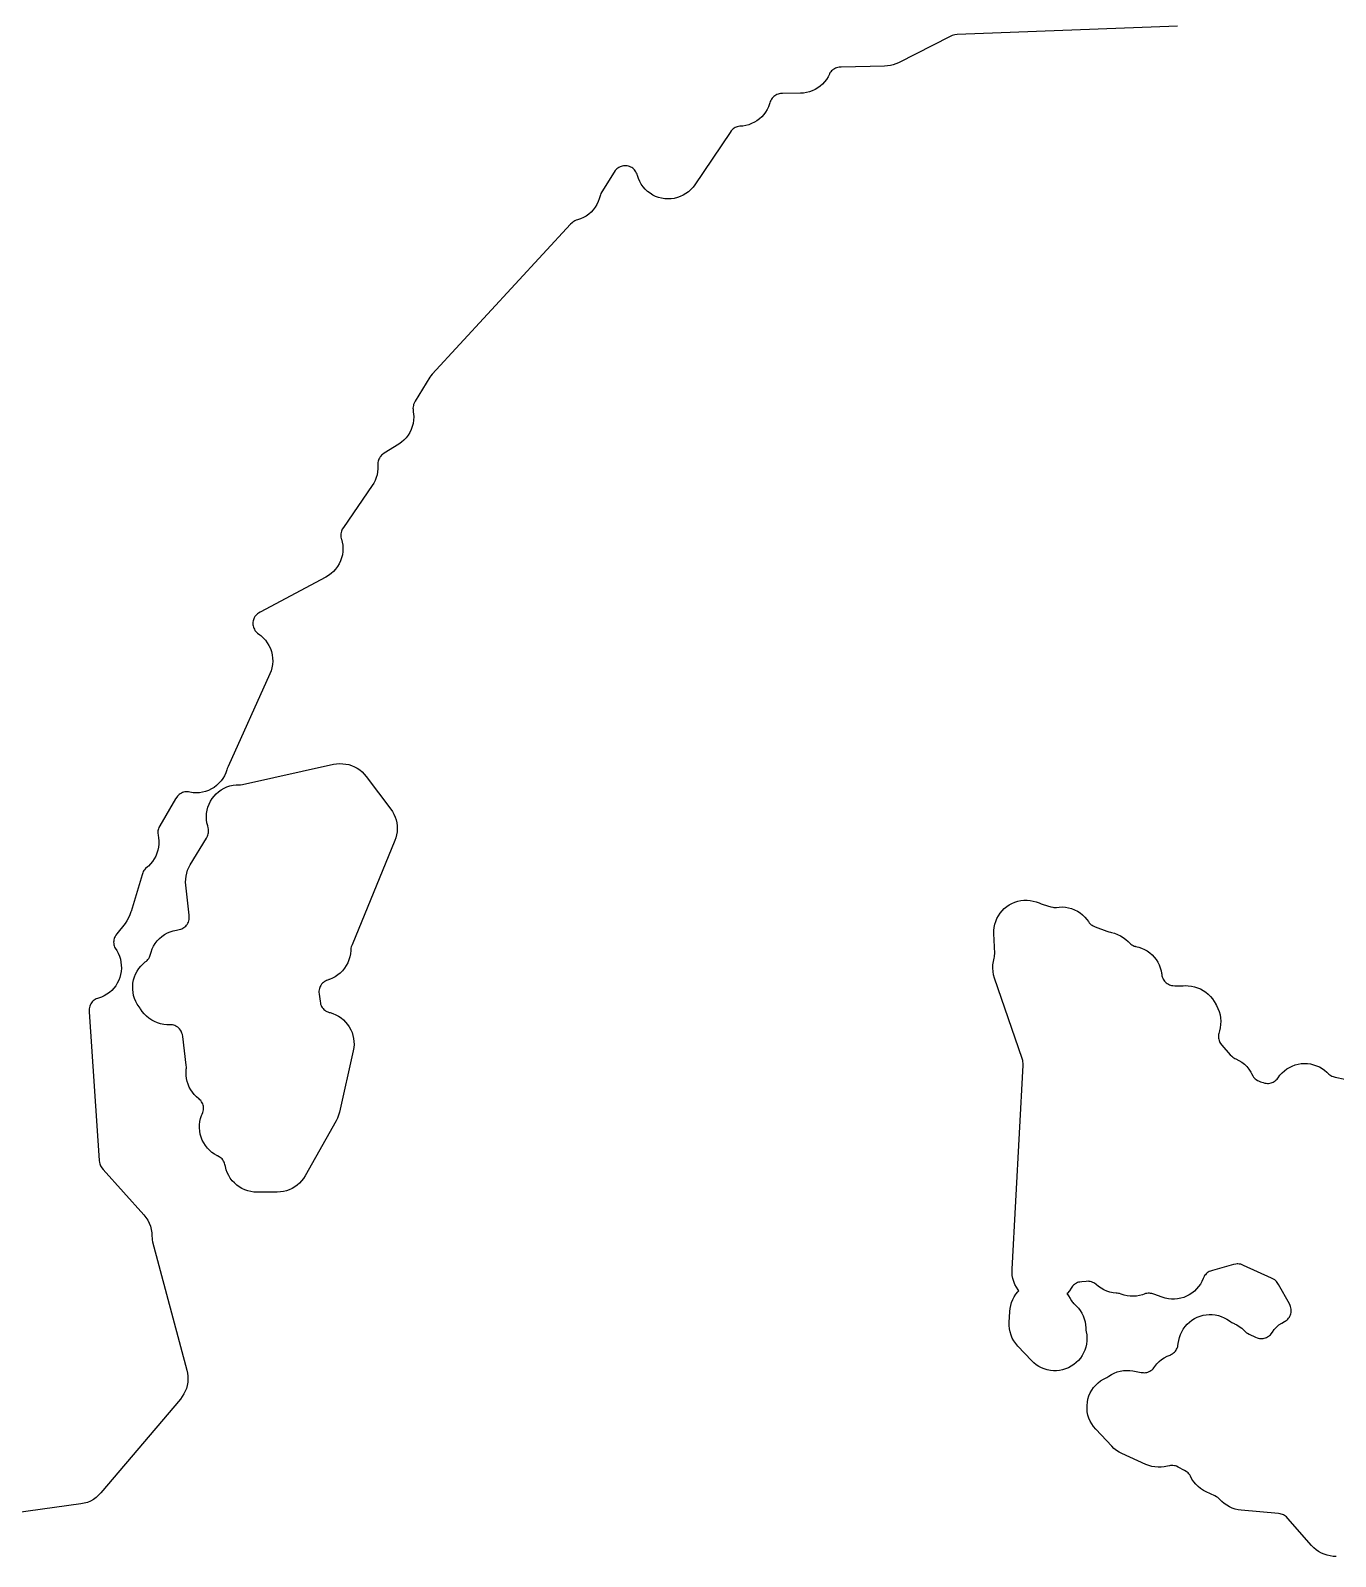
# Model space of a CAD drawing. Header units: metres. Extents: x 0 to 400, y 0 to 202.
# Drawn here: x 294.85 to 321.2, y 99.74 to 130.55 of the extents above; entities that cross this region are included whole.
import ezdxf

# ---------------------------------------------------------------- set-up
doc = ezdxf.new("R2010")
doc.units = ezdxf.units.M

msp = doc.modelspace()

# ---------------------------------------------------------------- linework, layer by layer
for points in [[(318.006, 130.6356), (313.555, 130.4646), (313.51, 130.4606), (313.485, 130.4556), (313.458, 130.4466), (313.416, 130.4286), (312.374, 129.8976), (312.321, 129.8726), (312.266, 129.8536), (312.209, 129.8396), (312.151, 129.8306), (312.092, 129.8266), (311.213, 129.8096), (311.174, 129.8076), (311.149, 129.8026), (311.123, 129.7956), (311.104, 129.7886), (311.079, 129.7766), (311.056, 129.7626), (311.039, 129.7486), (311.021, 129.7316), (311.006, 129.7146), (310.99, 129.6926), (310.979, 129.6736), (310.977, 129.6686), (310.95, 129.6136), (310.917, 129.5606), (310.88, 129.5116), (310.838, 129.4656), (310.791, 129.4246), (310.742, 129.3876), (310.689, 129.3566), (310.633, 129.3296), (310.574, 129.3086), (310.514, 129.2926), (310.453, 129.2836), (310.392, 129.2796), (310.032, 129.2746), (309.992, 129.2726), (309.964, 129.2676), (309.941, 129.2616), (309.917, 129.2526), (309.897, 129.2436), (309.877, 129.2306), (309.857, 129.2156), (309.837, 129.1966), (309.822, 129.1796), (309.809, 129.1616), (309.794, 129.1356), (309.784, 129.1156), (309.775, 129.0876), (309.769, 129.0666), (309.747, 129.0086), (309.721, 128.9526), (309.689, 128.8996), (309.652, 128.8506), (309.611, 128.8046), (309.565, 128.7636), (309.516, 128.7266), (309.463, 128.6936), (309.408, 128.6666), (309.35, 128.6446), (309.291, 128.6286), (309.23, 128.6186), (309.169, 128.6136), (309.167, 128.6136), (309.145, 128.6106), (309.119, 128.6046), (309.097, 128.5966), (309.072, 128.5856), (309.052, 128.5736), (309.032, 128.5596), (309.013, 128.5416), (308.996, 128.5236), (308.971, 128.4896), (308.262, 127.4326), (308.224, 127.3816), (308.181, 127.3336), (308.133, 127.2916), (308.082, 127.2536), (308.026, 127.2206), (307.968, 127.1936), (307.908, 127.1726), (307.846, 127.1576), (307.782, 127.1486), (307.718, 127.1456), (307.654, 127.1496), (307.591, 127.1596), (307.529, 127.1756), (307.469, 127.1976), (307.411, 127.2256), (307.357, 127.2596), (307.306, 127.2986), (307.259, 127.3426), (307.217, 127.3906), (307.179, 127.4426), (307.147, 127.4976), (307.121, 127.5566), (307.101, 127.6166), (307.093, 127.6436), (307.083, 127.6676), (307.072, 127.6906), (307.058, 127.7116), (307.043, 127.7316), (307.026, 127.7486), (307.007, 127.7646), (306.986, 127.7796), (306.966, 127.7906), (306.944, 127.8006), (306.919, 127.8086), (306.895, 127.8136), (306.87, 127.8166), (306.848, 127.8166), (306.821, 127.8146), (306.793, 127.8096), (306.775, 127.8046), (306.752, 127.7956), (306.728, 127.7836), (306.708, 127.7696), (306.689, 127.7556), (306.671, 127.7376), (306.654, 127.7176), (306.632, 127.6856), (306.384, 127.2886), (306.365, 127.2546), (306.355, 127.2286), (306.341, 127.1866), (306.332, 127.1516), (306.31, 127.0916), (306.282, 127.0336), (306.248, 126.9786), (306.209, 126.9276), (306.166, 126.8806), (306.118, 126.8386), (306.065, 126.8016), (306.01, 126.7686), (305.951, 126.7426), (305.891, 126.7226), (305.864, 126.7146), (305.841, 126.7056), (305.817, 126.6926), (305.798, 126.6806), (305.781, 126.6666), (305.752, 126.6386), (302.955, 123.6066), (302.929, 123.5756), (302.908, 123.5446), (302.614, 123.0626), (302.594, 123.0236), (302.583, 122.9976), (302.577, 122.9776), (302.572, 122.9516), (302.569, 122.9236), (302.57, 122.8996), (302.575, 122.8546), (302.576, 122.8436), (302.582, 122.8086), (302.585, 122.7436), (302.582, 122.6786), (302.572, 122.6146), (302.555, 122.5516), (302.533, 122.4906), (302.504, 122.4316), (302.47, 122.3766), (302.43, 122.3256), (302.386, 122.2776), (302.336, 122.2356), (302.283, 122.1976), (301.987, 122.0106), (301.955, 121.9876), (301.936, 121.9716), (301.92, 121.9546), (301.906, 121.9376), (301.891, 121.9146), (301.88, 121.8936), (301.872, 121.8716), (301.865, 121.8486), (301.86, 121.8236), (301.858, 121.7966), (301.858, 121.7676), (301.859, 121.7576), (301.859, 121.6966), (301.854, 121.6366), (301.843, 121.5776), (301.826, 121.5196), (301.804, 121.4626), (301.777, 121.4086), (301.745, 121.3576), (301.164, 120.5146), (301.142, 120.4786), (301.132, 120.4586), (301.124, 120.4386), (301.117, 120.4106), (301.112, 120.3876), (301.111, 120.3656), (301.111, 120.3436), (301.114, 120.3156), (301.119, 120.2926), (301.123, 120.2796), (301.14, 120.2176), (301.15, 120.1536), (301.154, 120.0896), (301.151, 120.0256), (301.143, 119.9616), (301.128, 119.8996), (301.106, 119.8386), (301.079, 119.7806), (301.046, 119.7256), (301.008, 119.6736), (300.965, 119.6256), (300.918, 119.5826), (300.866, 119.5436), (300.811, 119.5106), (299.483, 118.8026), (299.45, 118.7826), (299.429, 118.7666), (299.409, 118.7486), (299.396, 118.7346), (299.379, 118.7126), (299.365, 118.6896), (299.356, 118.6686), (299.348, 118.6476), (299.342, 118.6246), (299.338, 118.5976), (299.337, 118.5716), (299.338, 118.5496), (299.342, 118.5246), (299.348, 118.4996), (299.355, 118.4786), (299.366, 118.4566), (299.379, 118.4326), (299.394, 118.4126), (299.41, 118.3956), (299.428, 118.3786), (299.475, 118.3436), (299.489, 118.3326), (299.494, 118.3286), (299.543, 118.2846), (299.588, 118.2366), (299.627, 118.1836), (299.661, 118.1276), (299.689, 118.0676), (299.711, 118.0056), (299.726, 117.9416), (299.735, 117.8766), (299.737, 117.8116), (299.732, 117.7456), (299.721, 117.6806), (299.704, 117.6176), (299.68, 117.5566), (298.836, 115.6856), (298.82, 115.6446), (298.812, 115.6186), (298.791, 115.5586), (298.764, 115.5006), (298.732, 115.4456), (298.694, 115.3946), (298.651, 115.3466), (298.604, 115.3036), (298.553, 115.2656), (298.499, 115.2326), (298.441, 115.2046), (298.381, 115.1836), (298.319, 115.1676), (298.256, 115.1576), (298.193, 115.1546), (298.129, 115.1576), (298.066, 115.1666), (298.038, 115.1726), (298.012, 115.1746), (297.988, 115.1746), (297.965, 115.1716), (297.937, 115.1666), (297.914, 115.1586), (297.893, 115.1506), (297.87, 115.1376), (297.85, 115.1236), (297.833, 115.1096), (297.814, 115.0906), (297.798, 115.0696), (297.775, 115.0346), (297.46, 114.4906), (297.44, 114.4526), (297.43, 114.4276), (297.425, 114.4096), (297.42, 114.3856), (297.418, 114.3596), (297.418, 114.3376), (297.422, 114.2996), (297.43, 114.2486), (297.436, 114.1856), (297.436, 114.1216), (297.43, 114.0586), (297.418, 113.9966), (297.4, 113.9356), (297.376, 113.8766), (297.346, 113.8206), (297.311, 113.7676), (297.271, 113.7186), (297.227, 113.6736), (297.21, 113.6596), (297.168, 113.6236), (297.15, 113.6026), (297.135, 113.5836), (297.124, 113.5646), (297.112, 113.5396), (297.099, 113.5006), (296.876, 112.7556), (296.875, 112.7516), (296.854, 112.6886), (296.827, 112.6286), (296.794, 112.5706), (296.755, 112.5166), (296.59, 112.3106), (296.566, 112.2776), (296.553, 112.2556), (296.542, 112.2326), (296.535, 112.2106), (296.529, 112.1856), (296.526, 112.1596), (296.525, 112.1366), (296.527, 112.1096), (296.531, 112.0856), (296.536, 112.0636), (296.544, 112.0416), (296.557, 112.0166), (296.586, 111.9696), (296.616, 111.9146), (296.641, 111.8576), (296.66, 111.7976), (296.673, 111.7366), (296.68, 111.6746), (296.682, 111.6126), (296.677, 111.5496), (296.666, 111.4886), (296.649, 111.4276), (296.627, 111.3696), (296.599, 111.3136), (296.566, 111.2606), (296.528, 111.2106), (296.485, 111.1656), (296.438, 111.1236), (296.387, 111.0876), (296.333, 111.0556), (296.277, 111.0296), (296.218, 111.0096), (296.201, 111.0046), (296.174, 110.9936), (296.153, 110.9826), (296.133, 110.9696), (296.112, 110.9526), (296.094, 110.9346), (296.08, 110.9176), (296.064, 110.8936), (296.051, 110.8696), (296.043, 110.8496), (296.036, 110.8236), (296.031, 110.7966), (296.029, 110.7736), (296.03, 110.7326), (296.235, 107.7286), (296.24, 107.6916), (296.246, 107.6646), (296.253, 107.6406), (296.26, 107.6236), (296.272, 107.6016), (296.286, 107.5806), (296.31, 107.5516), (297.134, 106.6316), (297.175, 106.5806), (297.212, 106.5246), (297.242, 106.4656), (297.266, 106.4036), (297.284, 106.3396), (297.295, 106.2736), (297.299, 106.2076), (297.3, 106.1586), (297.303, 106.1306), (297.311, 106.0906), (298.003, 103.4996), (298.016, 103.4386), (298.023, 103.3766), (298.025, 103.3146), (298.02, 103.2526), (298.009, 103.1906), (297.993, 103.1306), (297.97, 103.0726), (297.943, 103.0166), (297.91, 102.9636), (297.872, 102.9136), (296.269, 101.0196), (296.222, 100.9706), (296.171, 100.9266), (296.115, 100.8876), (296.056, 100.8556), (295.994, 100.8286), (295.929, 100.8096), (295.862, 100.7966), (293.441, 100.4636)], [(321.213, 99.7356), (321.151, 99.7376), (321.089, 99.7456), (321.028, 99.7596), (320.969, 99.7796), (320.912, 99.8046), (320.858, 99.8346), (320.807, 99.8706), (320.76, 99.9106), (320.716, 99.9556), (320.233, 100.5056), (320.206, 100.5336), (320.188, 100.5496), (320.169, 100.5626), (320.149, 100.5736), (320.125, 100.5846), (320.102, 100.5926), (320.082, 100.5976), (320.044, 100.6026), (319.292, 100.6706), (319.231, 100.6786), (319.171, 100.6926), (319.112, 100.7126), (319.056, 100.7386), (319.002, 100.7686), (318.952, 100.8046), (318.905, 100.8446), (318.862, 100.8886), (318.857, 100.8946), (318.838, 100.9136), (318.82, 100.9276), (318.798, 100.9416), (318.763, 100.9596), (318.588, 101.0396), (318.53, 101.0696), (318.475, 101.1056), (318.424, 101.1466), (318.377, 101.1926), (318.336, 101.2436), (318.299, 101.2976), (318.269, 101.3556), (318.263, 101.3676), (318.254, 101.3836), (318.238, 101.4036), (318.22, 101.4236), (318.201, 101.4406), (318.182, 101.4536), (318.147, 101.4746), (318.023, 101.5396), (317.986, 101.5566), (317.968, 101.5626), (317.945, 101.5686), (317.915, 101.5726), (317.889, 101.5736), (317.867, 101.5726), (317.844, 101.5686), (317.803, 101.5576), (317.741, 101.5446), (317.678, 101.5376), (317.615, 101.5366), (317.552, 101.5426), (317.49, 101.5536), (317.429, 101.5716), (317.37, 101.5946), (316.884, 101.8156), (316.828, 101.8446), (316.775, 101.8786), (316.725, 101.9176), (316.68, 101.9616), (316.355, 102.3076), (316.312, 102.3576), (316.275, 102.4116), (316.244, 102.4686), (316.219, 102.5286), (316.199, 102.5906), (316.186, 102.6546), (316.18, 102.7196), (316.18, 102.7846), (316.187, 102.8496), (316.2, 102.9136), (316.219, 102.9766), (316.245, 103.0366), (316.276, 103.0936), (316.314, 103.1466), (316.356, 103.1966), (316.403, 103.2416), (316.454, 103.2816), (316.51, 103.3166), (316.568, 103.3456), (316.578, 103.3496), (316.598, 103.3606), (316.618, 103.3746), (316.672, 103.4096), (316.729, 103.4376), (316.789, 103.4606), (316.851, 103.4776), (316.914, 103.4886), (316.978, 103.4926), (317.042, 103.4906), (317.106, 103.4826), (317.271, 103.4526), (317.311, 103.4476), (317.336, 103.4466), (317.36, 103.4476), (317.385, 103.4516), (317.406, 103.4576), (317.432, 103.4676), (317.452, 103.4766), (317.471, 103.4896), (317.493, 103.5056), (317.513, 103.5246), (317.529, 103.5426), (317.55, 103.5716), (317.591, 103.6226), (317.636, 103.6696), (317.685, 103.7106), (317.739, 103.7476), (317.796, 103.7786), (317.856, 103.8036), (317.864, 103.8066), (317.888, 103.8176), (317.909, 103.8306), (317.93, 103.8456), (317.946, 103.8606), (317.964, 103.8806), (317.978, 103.8986), (317.99, 103.9196), (318.002, 103.9436), (318.011, 103.9686), (318.017, 103.9926), (318.023, 104.0306), (318.023, 104.0346), (318.032, 104.0966), (318.047, 104.1576), (318.067, 104.2156), (318.093, 104.2726), (318.125, 104.3266), (318.161, 104.3766), (318.202, 104.4236), (318.247, 104.4666), (318.297, 104.5046), (318.349, 104.5376), (318.405, 104.5656), (318.463, 104.5886), (318.523, 104.6056), (318.585, 104.6166), (318.647, 104.6216), (318.709, 104.6206), (318.771, 104.6136), (318.832, 104.6006), (318.891, 104.5816), (318.949, 104.5576), (319.004, 104.5276), (319.055, 104.4936), (319.084, 104.4716), (319.107, 104.4576), (319.151, 104.4376), (319.16, 104.4336), (319.205, 104.4106), (319.256, 104.3796), (319.304, 104.3436), (319.348, 104.3026), (319.384, 104.2666), (319.401, 104.2526), (319.419, 104.2416), (319.456, 104.2216), (319.581, 104.1626), (319.618, 104.1476), (319.639, 104.1416), (319.664, 104.1356), (319.688, 104.1336), (319.712, 104.1336), (319.736, 104.1356), (319.759, 104.1406), (319.786, 104.1486), (319.807, 104.1566), (319.827, 104.1676), (319.85, 104.1816), (319.868, 104.1966), (319.885, 104.2136), (319.9, 104.2316), (319.923, 104.2636), (319.962, 104.3166), (320.008, 104.3656), (320.057, 104.4096), (320.112, 104.4476), (320.169, 104.4806), (320.18, 104.4856), (320.201, 104.4986), (320.22, 104.5136), (320.235, 104.5286), (320.252, 104.5476), (320.266, 104.5676), (320.279, 104.5896), (320.288, 104.6116), (320.296, 104.6356), (320.302, 104.6626), (320.305, 104.6836), (320.305, 104.7056), (320.303, 104.7306), (320.299, 104.7586), (320.292, 104.7836), (320.284, 104.8036), (320.266, 104.8386), (320.047, 105.2286), (320.023, 105.2666), (320.007, 105.2866), (319.99, 105.3036), (319.97, 105.3206), (319.947, 105.3356), (319.907, 105.3566), (319.343, 105.6136), (319.303, 105.6286), (319.283, 105.6346), (319.256, 105.6396), (319.229, 105.6416), (319.209, 105.6416), (319.182, 105.6386), (319.139, 105.6286), (318.711, 105.5116), (318.674, 105.4986), (318.648, 105.4876), (318.628, 105.4766), (318.609, 105.4626), (318.589, 105.4446), (318.57, 105.4256), (318.556, 105.4076), (318.543, 105.3866), (318.531, 105.3636), (318.525, 105.3476), (318.5, 105.2906), (318.469, 105.2356), (318.433, 105.1846), (318.393, 105.1366), (318.348, 105.0926), (318.299, 105.0536), (318.246, 105.0196), (318.19, 104.9906), (318.132, 104.9676), (318.072, 104.9496), (318.01, 104.9376), (317.948, 104.9326), (317.885, 104.9326), (317.823, 104.9386), (317.761, 104.9516), (317.701, 104.9696), (317.531, 105.0306), (317.488, 105.0436), (317.464, 105.0486), (317.439, 105.0506), (317.414, 105.0506), (317.39, 105.0476), (317.363, 105.0426), (317.337, 105.0346), (317.3, 105.0206), (317.24, 105.0036), (317.178, 104.9936), (317.115, 104.9886), (317.053, 104.9906), (316.99, 104.9976), (316.929, 105.0116), (316.869, 105.0306), (316.837, 105.0426), (316.815, 105.0486), (316.79, 105.0526), (316.771, 105.0536), (316.707, 105.0606), (316.643, 105.0736), (316.582, 105.0936), (316.523, 105.1186), (316.466, 105.1506), (316.413, 105.1866), (316.364, 105.2286), (316.357, 105.2346), (316.341, 105.2476), (316.318, 105.2606), (316.298, 105.2706), (316.272, 105.2806), (316.246, 105.2876), (316.226, 105.2906), (316.202, 105.2916), (316.16, 105.2906), (316.076, 105.2836), (316.034, 105.2776), (316.009, 105.2716), (315.991, 105.2656), (315.966, 105.2546), (315.943, 105.2416), (315.926, 105.2296), (315.909, 105.2146), (315.889, 105.1936), (315.875, 105.1756), (315.86, 105.1526), (315.824, 105.1006), (315.783, 105.0526), (315.776, 105.0466), (315.809, 105.0016), (315.841, 104.9476), (315.867, 104.8976), (315.878, 104.8806), (315.894, 104.8616), (315.91, 104.8446), (315.916, 104.8406), (315.963, 104.7986), (316.005, 104.7526), (316.042, 104.7026), (316.075, 104.6496), (316.102, 104.5936), (316.124, 104.5346), (316.14, 104.4746), (316.15, 104.4126), (316.154, 104.3506), (316.154, 104.3276), (316.157, 104.3036), (316.164, 104.2746), (316.174, 104.2126), (316.179, 104.1506), (316.177, 104.0876), (316.17, 104.0256), (316.157, 103.9646), (316.137, 103.9046), (316.112, 103.8476), (316.082, 103.7926), (316.047, 103.7416), (316.007, 103.6936), (315.962, 103.6496), (315.913, 103.6106), (315.861, 103.5756), (315.806, 103.5466), (315.748, 103.5226), (315.688, 103.5046), (315.627, 103.4926), (315.565, 103.4866), (315.502, 103.4866), (315.44, 103.4916), (315.378, 103.5036), (315.318, 103.5216), (315.26, 103.5446), (315.205, 103.5736), (315.152, 103.6076), (315.104, 103.6466), (315.059, 103.6896), (314.783, 103.9836), (314.74, 104.0336), (314.703, 104.0876), (314.672, 104.1456), (314.646, 104.2056), (314.627, 104.2686), (314.614, 104.3326), (314.608, 104.3976), (314.608, 104.4626), (314.62, 104.6816), (314.626, 104.7446), (314.639, 104.8056), (314.657, 104.8656), (314.681, 104.9226), (314.71, 104.9776), (314.745, 105.0296), (314.784, 105.0786), (314.805, 105.0996), (314.789, 105.1186), (314.754, 105.1716), (314.725, 105.2276), (314.701, 105.2856), (314.701, 105.2856), (314.683, 105.3466), (314.671, 105.4086), (314.666, 105.4716), (314.666, 105.5346), (314.888, 109.6586), (314.888, 109.6976), (314.886, 109.7246), (314.881, 109.7496), (314.87, 109.7876), (314.312, 111.4106), (314.293, 111.4766), (314.282, 111.5446), (314.277, 111.6126), (314.28, 111.6806), (314.29, 111.7486), (314.306, 111.8146), (314.308, 111.8186), (314.313, 111.8426), (314.315, 111.8666), (314.316, 111.9106), (314.3, 112.3136), (314.3, 112.3756), (314.307, 112.4386), (314.319, 112.4996), (314.338, 112.5596), (314.362, 112.6176), (314.391, 112.6726), (314.426, 112.7246), (314.466, 112.7736), (314.51, 112.8176), (314.558, 112.8576), (314.61, 112.8936), (314.665, 112.9226), (314.723, 112.9476), (314.783, 112.9666), (314.844, 112.9796), (314.906, 112.9866), (314.969, 112.9876), (315.031, 112.9816), (315.093, 112.9706), (315.153, 112.9536), (315.212, 112.9306), (315.254, 112.9126), (315.294, 112.8986), (315.448, 112.8536), (315.488, 112.8446), (315.511, 112.8406), (315.535, 112.8406), (315.562, 112.8416), (315.615, 112.8486), (315.679, 112.8506), (315.744, 112.8456), (315.807, 112.8346), (315.869, 112.8176), (315.929, 112.7936), (315.986, 112.7646), (316.04, 112.7306), (316.091, 112.6906), (316.137, 112.6456), (316.178, 112.5966), (316.207, 112.5556), (316.215, 112.5436), (316.225, 112.5316), (316.246, 112.5106), (316.265, 112.4926), (316.284, 112.4796), (316.305, 112.4676), (316.343, 112.4506), (316.583, 112.3586), (316.62, 112.3466), (316.657, 112.3386), (316.674, 112.3356), (316.736, 112.3196), (316.797, 112.2976), (316.856, 112.2696), (316.911, 112.2356), (316.963, 112.1966), (317.01, 112.1516), (317.05, 112.1116), (317.066, 112.0976), (317.087, 112.0836), (317.112, 112.0706), (317.135, 112.0606), (317.156, 112.0556), (317.162, 112.0536), (317.224, 112.0396), (317.283, 112.0196), (317.341, 111.9936), (317.395, 111.9616), (317.447, 111.9256), (317.494, 111.8836), (317.537, 111.8376), (317.576, 111.7886), (317.609, 111.7346), (317.638, 111.6786), (317.66, 111.6196), (317.677, 111.5586), (317.685, 111.5126), (317.686, 111.5126), (317.688, 111.4966), (317.694, 111.4606), (317.701, 111.4366), (317.71, 111.4116), (317.72, 111.3906), (317.732, 111.3716), (317.747, 111.3516), (317.763, 111.3336), (317.781, 111.3186), (317.801, 111.3036), (317.824, 111.2896), (317.844, 111.2806), (317.864, 111.2726), (317.889, 111.2666), (317.916, 111.2626), (317.955, 111.2606), (318.121, 111.2596), (318.162, 111.2616), (318.226, 111.2606), (318.289, 111.2536), (318.351, 111.2406), (318.412, 111.2206), (318.47, 111.1956), (318.526, 111.1656), (318.578, 111.1296), (318.627, 111.0886), (318.671, 111.0426), (318.711, 110.9936), (318.746, 110.9406), (318.779, 110.8846), (318.781, 110.8806), (318.795, 110.8596), (318.825, 110.8006), (318.849, 110.7386), (318.867, 110.6746), (318.878, 110.6086), (318.882, 110.5426), (318.879, 110.4766), (318.87, 110.4106), (318.854, 110.3466), (318.839, 110.2986), (318.835, 110.2746), (318.832, 110.2486), (318.832, 110.2256), (318.834, 110.2036), (318.839, 110.1786), (318.847, 110.1526), (318.855, 110.1316), (318.865, 110.1116), (318.878, 110.0916), (318.904, 110.0596), (319.074, 109.8656), (319.103, 109.8356), (319.122, 109.8196), (319.142, 109.8056), (319.164, 109.7926), (319.188, 109.7826), (319.248, 109.7526), (319.305, 109.7156), (319.358, 109.6736), (319.406, 109.6266), (319.449, 109.5736), (319.486, 109.5176), (319.5, 109.4906), (319.529, 109.4376), (319.544, 109.4156), (319.56, 109.3966), (319.578, 109.3786), (319.598, 109.3636), (319.62, 109.3496), (319.644, 109.3376), (319.683, 109.3226), (319.737, 109.3046), (319.773, 109.2946), (319.799, 109.2906), (319.826, 109.2886), (319.846, 109.2886), (319.872, 109.2916), (319.896, 109.2976), (319.917, 109.3036), (319.941, 109.3146), (319.962, 109.3266), (319.982, 109.3396), (320.002, 109.3566), (320.017, 109.3716), (320.033, 109.3916), (320.04, 109.4016), (320.077, 109.4526), (320.119, 109.4986), (320.165, 109.5416), (320.216, 109.5786), (320.269, 109.6116), (320.326, 109.6386), (320.384, 109.6606), (320.445, 109.6766), (320.507, 109.6866), (320.57, 109.6906), (320.632, 109.6886), (320.694, 109.6806), (320.756, 109.6656), (320.815, 109.6456), (320.872, 109.6206), (320.927, 109.5896), (320.978, 109.5536), (321.026, 109.5126), (321.066, 109.4736), (321.084, 109.4596), (321.103, 109.4476), (321.127, 109.4356), (321.151, 109.4256), (321.19, 109.4146), (321.385, 109.3706)]]:
    msp.add_lwpolyline(points)
msp.add_lwpolyline([(297.411, 110.5096), (297.35, 110.5346), (297.293, 110.5646), (297.238, 110.6016), (297.188, 110.6426), (297.142, 110.6896), (297.101, 110.7406), (297.066, 110.7946), (297.06, 110.8056), (297.038, 110.8346), (297.002, 110.8876), (296.972, 110.9426), (296.947, 111.0016), (296.929, 111.0616), (296.916, 111.1236), (296.909, 111.1866), (296.909, 111.2506), (296.914, 111.3136), (296.926, 111.3756), (296.944, 111.4366), (296.968, 111.4956), (296.997, 111.5516), (297.032, 111.6046), (297.071, 111.6536), (297.116, 111.6986), (297.164, 111.7396), (297.189, 111.7586), (297.202, 111.7716), (297.217, 111.7886), (297.234, 111.8126), (297.248, 111.8366), (297.258, 111.8586), (297.264, 111.8766), (297.264, 111.8776), (297.28, 111.9406), (297.303, 112.0016), (297.332, 112.0596), (297.366, 112.1146), (297.406, 112.1666), (297.45, 112.2136), (297.5, 112.2556), (297.553, 112.2926), (297.609, 112.3246), (297.669, 112.3506), (297.73, 112.3706), (297.794, 112.3846), (297.851, 112.3936), (297.879, 112.4006), (297.9, 112.4086), (297.923, 112.4196), (297.944, 112.4326), (297.963, 112.4466), (297.983, 112.4646), (297.998, 112.4826), (298.01, 112.4986), (298.024, 112.5216), (298.035, 112.5466), (298.043, 112.5706), (298.049, 112.5966), (298.052, 112.6176), (298.053, 112.6406), (298.05, 112.6826), (297.982, 113.2926), (297.978, 113.3526), (297.98, 113.4136), (297.987, 113.4736), (298, 113.5336), (298.019, 113.5906), (298.043, 113.6466), (298.072, 113.7006), (298.399, 114.2416), (298.419, 114.2776), (298.428, 114.2996), (298.436, 114.3246), (298.441, 114.3496), (298.443, 114.3706), (298.443, 114.3966), (298.441, 114.4216), (298.436, 114.4466), (298.424, 114.4856), (298.409, 114.5486), (298.4, 114.6116), (298.398, 114.6756), (298.402, 114.7406), (298.412, 114.8036), (298.429, 114.8656), (298.451, 114.9256), (298.48, 114.9836), (298.514, 115.0376), (298.553, 115.0886), (298.597, 115.1356), (298.645, 115.1776), (298.698, 115.2146), (298.754, 115.2466), (298.812, 115.2726), (298.873, 115.2936), (298.936, 115.3076), (299, 115.3146), (299.064, 115.3166), (299.065, 115.3166), (299.089, 115.3186), (299.13, 115.3256), (300.966, 115.7306), (301.027, 115.7406), (301.089, 115.7456), (301.15, 115.7436), (301.212, 115.7366), (301.272, 115.7236), (301.331, 115.7056), (301.388, 115.6816), (301.442, 115.6516), (301.493, 115.6176), (301.541, 115.5776), (301.585, 115.5346), (301.624, 115.4866), (302.121, 114.8256), (302.155, 114.7756), (302.185, 114.7226), (302.209, 114.6666), (302.228, 114.6086), (302.241, 114.5486), (302.249, 114.4886), (302.251, 114.4276), (302.247, 114.3666), (302.238, 114.3066), (302.223, 114.2476), (302.202, 114.1906), (301.338, 112.0856), (301.323, 112.0436), (301.317, 112.0196), (301.313, 111.9916), (301.313, 111.9706), (301.307, 111.9066), (301.295, 111.8436), (301.277, 111.7816), (301.253, 111.7226), (301.223, 111.6656), (301.187, 111.6126), (301.147, 111.5626), (301.102, 111.5166), (301.052, 111.4766), (300.999, 111.4406), (300.943, 111.4106), (300.884, 111.3856), (300.873, 111.3826), (300.864, 111.3796), (300.821, 111.3646), (300.801, 111.3546), (300.78, 111.3426), (300.76, 111.3256), (300.742, 111.3096), (300.725, 111.2906), (300.708, 111.2676), (300.696, 111.2466), (300.687, 111.2266), (300.679, 111.2026), (300.673, 111.1746), (300.67, 111.1506), (300.67, 111.1296), (300.673, 111.0886), (300.692, 110.9466), (300.699, 110.9056), (300.704, 110.8866), (300.714, 110.8626), (300.725, 110.8396), (300.736, 110.8216), (300.754, 110.7996), (300.769, 110.7826), (300.786, 110.7686), (300.806, 110.7536), (300.827, 110.7416), (300.847, 110.7326), (300.876, 110.7226), (300.895, 110.7176), (300.954, 110.6986), (301.012, 110.6746), (301.066, 110.6446), (301.118, 110.6106), (301.166, 110.5706), (301.21, 110.5266), (301.25, 110.4786), (301.284, 110.4276), (301.314, 110.3726), (301.339, 110.3156), (301.357, 110.2566), (301.37, 110.1956), (301.378, 110.1336), (301.379, 110.0716), (301.374, 110.0096), (301.363, 109.9486), (301.084, 108.7056), (301.067, 108.6446), (301.045, 108.5856), (301.016, 108.5286), (300.391, 107.4226), (300.358, 107.3706), (300.32, 107.3216), (300.278, 107.2766), (300.231, 107.2356), (300.181, 107.1986), (300.128, 107.1676), (300.072, 107.1416), (300.013, 107.1206), (299.953, 107.1056), (299.892, 107.0966), (299.83, 107.0936), (299.419, 107.0916), (299.356, 107.0946), (299.293, 107.1036), (299.232, 107.1186), (299.172, 107.1396), (299.115, 107.1656), (299.06, 107.1986), (299.009, 107.2356), (298.962, 107.2776), (298.919, 107.3236), (298.881, 107.3746), (298.848, 107.4286), (298.82, 107.4856), (298.798, 107.5446), (298.782, 107.6066), (298.772, 107.6536), (298.764, 107.6796), (298.755, 107.7006), (298.745, 107.7196), (298.73, 107.7416), (298.713, 107.7616), (298.697, 107.7776), (298.677, 107.7936), (298.657, 107.8076), (298.619, 107.8266), (298.617, 107.8276), (298.607, 107.8326), (298.607, 107.8336), (298.562, 107.8596), (298.51, 107.8956), (298.461, 107.9366), (298.417, 107.9826), (298.378, 108.0326), (298.344, 108.0866), (298.315, 108.1436), (298.292, 108.2026), (298.275, 108.2636), (298.264, 108.3266), (298.259, 108.3896), (298.261, 108.4536), (298.268, 108.5166), (298.282, 108.5786), (298.302, 108.6396), (298.308, 108.6526), (298.313, 108.6656), (298.328, 108.7026), (298.334, 108.7246), (298.338, 108.7516), (298.34, 108.7756), (298.339, 108.8006), (298.336, 108.8276), (298.331, 108.8496), (298.323, 108.8746), (298.312, 108.8966), (298.301, 108.9166), (298.285, 108.9396), (298.268, 108.9586), (298.251, 108.9746), (298.245, 108.9786), (298.198, 109.0176), (298.154, 109.0606), (298.115, 109.1086), (298.081, 109.1596), (298.051, 109.2136), (298.027, 109.2696), (298.008, 109.3286), (297.995, 109.3886), (297.988, 109.4496), (297.986, 109.5106), (297.99, 109.5726), (297.993, 109.5926), (297.993, 109.6176), (297.99, 109.6586), (297.919, 110.2376), (297.912, 110.2776), (297.905, 110.3026), (297.897, 110.3246), (297.886, 110.3456), (297.873, 110.3656), (297.857, 110.3866), (297.841, 110.4046), (297.822, 110.4206), (297.805, 110.4326), (297.783, 110.4456), (297.759, 110.4566), (297.738, 110.4636), (297.712, 110.4696), (297.688, 110.4736), (297.673, 110.4736), (297.668, 110.4736), (297.602, 110.4726), (297.537, 110.4786), (297.473, 110.4906), (297.411, 110.5096)], close=True)

doc.saveas('drawing.dxf')
